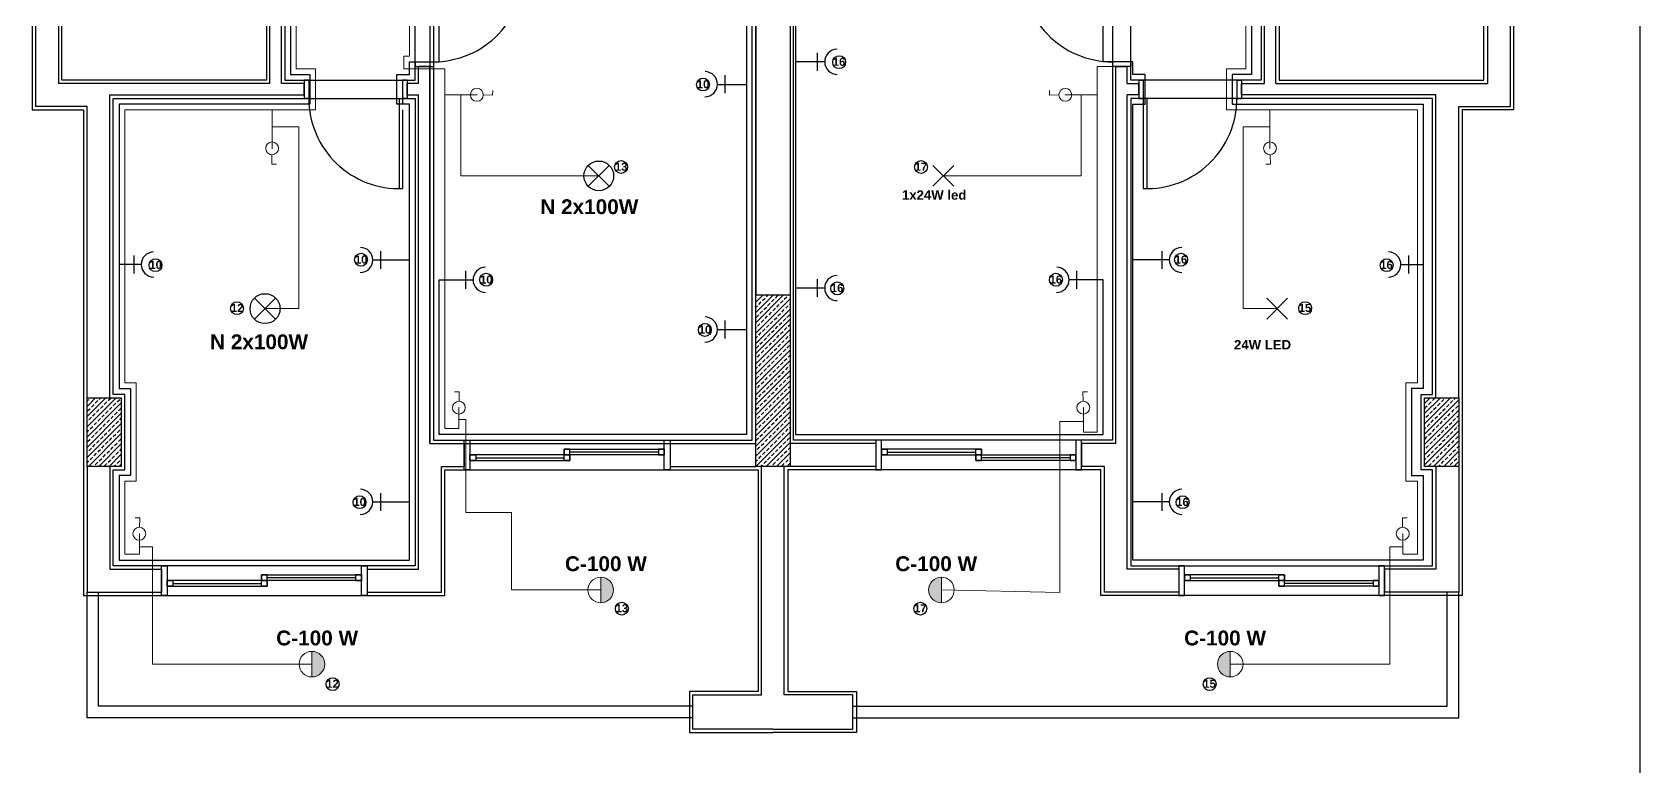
# Model space of a CAD drawing. Header units: millimetres. Extents: x 8112 to 17957, y 1641 to 8364.
# Drawn here: x 9949 to 11355, y 3043 to 3686 of the extents above; entities that cross this region are included whole.
import ezdxf

# ---------------------------------------------------------------- set-up
doc = ezdxf.new("R2010")
doc.units = ezdxf.units.MM
for name, color, linetype in [('Bölme', 7, 'Continuous'), ('ELEKTRİK1', 10, 'Continuous'), ('MİMARİ', 251, 'Continuous')]:
    doc.layers.add(name, color=color, linetype=linetype)
doc.layers.add('priz', color=4, linetype='Continuous', lineweight=25)
doc.layers.add('ışık', color=90, linetype='Continuous', lineweight=20)
doc.styles.get("Standard").update_dxf_attribs({"font": 'arial.ttf'})

# ---------------------------------------------------------------- blocks, each defined once
blk = doc.blocks.new('SK18020')
at = {"layer": 'MİMARİ'}
for p, q in [((0, 20), (0, 0)), ((180, 20), (180, 0))]:
    blk.add_line(p, q, dxfattribs=at)
at = {"layer": 'MİMARİ', "ltscale": 0.1}
for p, q in [((10, 7.5), (87.5, 7.5)), ((170, 12.5), (92.5, 12.5))]:
    blk.add_line(p, q, dxfattribs=at)
for points in [[(5, -3), (0, -3), (0, 23), (5, 23)], [(175, 15), (175, 10), (87.5, 10), (87.5, 15)], [(87.5, 15), (87.5, 10), (92.5, 10), (92.5, 15)], [(170, 15), (170, 10), (175, 10), (175, 15)], [(180, -3), (175, -3), (175, 23), (180, 23)], [(5, 10), (5, 5), (92.5, 5), (92.5, 10)], [(10, 10), (10, 5), (5, 5), (5, 10)], [(92.5, 10), (92.5, 5), (87.5, 5), (87.5, 10)]]:
    blk.add_lwpolyline(points, close=True, dxfattribs=at)

msp = doc.modelspace()

# ---------------------------------------------------------------- hatches: boundary and pattern name
at = {"layer": 'ışık'}
for points in [[(10446.4, 3208.9, -1), (10446.4, 3186.4)], [(10744.4, 3208.9, 1), (10744.4, 3186.4)], [(10193.7, 3143.9, -1), (10193.7, 3121.4)], [(10997.1, 3143.9, 1), (10997.1, 3121.4)]]:
    msp.add_hatch(color=1, dxfattribs=at).paths.add_polyline_path(points)

# ---------------------------------------------------------------- linework, layer by layer
msp.add_line((11355.4, 4640.6), (11355.4, 2869.5))
at = {"layer": 'Bölme', "color": 11, "true_color": 0xf27172}
for centre in [(10655, 3659.5), (10535.8, 3639.9), (10464.2, 3567.8), (10726.6, 3567.8), (10236.7, 3486.6), (10954.1, 3486.6), (10056.9, 3481.8), (10346.2, 3469.1), (10844.6, 3469.1), (11133.9, 3481.8), (10653.3, 3461.5), (10128.2, 3444.2), (11062.6, 3444.2), (10537.5, 3425.2), (10235.4, 3274.4), (10955.4, 3274.4), (10464.8, 3181.3), (10726, 3181.3), (10211.8, 3115.2), (10979.1, 3115.2)]:
    msp.add_circle(centre, 5.63, dxfattribs=at)
at = {"layer": 'ELEKTRİK1'}
for centre, radius in [((10444.7, 3560), 13), ((10152.7, 3443.8), 13.1)]:
    msp.add_circle(centre, radius, dxfattribs=at)
at = {"layer": 'MİMARİ'}
for p, q in [((9949, 4003.8), (9949, 3617.8)), ((11245, 4003.8), (11245, 3617.8)), ((10154, 3967.8), (10154, 3643.8)), ((10170, 3967.8), (10170, 3643.8)), ((11024, 3967.8), (11024, 3643.8)), ((11040, 3967.8), (11040, 3643.8)), ((9952, 3840.8), (9952, 3620.8)), ((11242, 3840.8), (11242, 3620.8)), ((10157, 3640.8), (10157, 3770.8)), ((10167, 3640.8), (10167, 3770.8)), ((11027, 3640.8), (11027, 3770.8)), ((11037, 3640.8), (11037, 3770.8)), ((10284, 3643.8), (10284, 3763.8)), ((10910, 3643.8), (10910, 3763.8)), ((10297, 3750.8), (10297, 3325.8)), ((10300, 3747.8), (10300, 3328.8)), ((10579, 3328.8), (10579, 3747.8)), ((10582, 3325.8), (10582, 3750.8)), ((10615, 3328.8), (10615, 3747.8)), ((10894, 3747.8), (10894, 3328.8)), ((9972, 3730.8), (9972, 3640.8)), ((9975, 3643.8), (9975, 3727.8)), ((11219, 3643.8), (11219, 3727.8)), ((11222, 3730.8), (11222, 3640.8)), ((10582, 3700.8), (10582, 3455.8)), ((10612, 3700.8), (10612, 3455.8)), ((10284, 3659.8), (10300, 3659.8)), ((10284, 3659.8), (10284, 3655.8)), ((10300, 3659.8), (10300, 3655.8)), ((10910, 3659.8), (10894, 3659.8)), ((10894, 3659.8), (10894, 3655.8)), ((10910, 3659.8), (10910, 3655.8)), ((10154, 3643.8), (9975, 3643.8)), ((10170, 3643.8), (10284, 3643.8)), ((10187, 3643.8), (10187, 3627.8)), ((10191, 3643.8), (10187, 3643.8)), ((10191, 3643.8), (10191, 3627.8)), ((10273, 3643.8), (10273, 3627.8)), ((10277, 3643.8), (10273, 3643.8)), ((10277, 3643.8), (10277, 3627.8)), ((10284, 3655.8), (10300, 3655.8)), ((10287, 3640.8), (10287, 3655.8)), ((10297, 3655.8), (10287, 3655.8)), ((10297, 3325.8), (10297, 3655.8)), ((10910, 3655.8), (10894, 3655.8)), ((10897, 3325.8), (10897, 3655.8)), ((10897, 3655.8), (10907, 3655.8)), ((10907, 3640.8), (10907, 3655.8)), ((11024, 3643.8), (10910, 3643.8)), ((10917, 3643.8), (10917, 3627.8)), ((10917, 3643.8), (10921, 3643.8)), ((10921, 3643.8), (10921, 3627.8)), ((11003, 3643.8), (11003, 3627.8)), ((11003, 3643.8), (11007, 3643.8)), ((11007, 3643.8), (11007, 3627.8)), ((11040, 3643.8), (11219, 3643.8)), ((10157, 3640.8), (9972, 3640.8)), ((10017, 3365.8), (10017, 3630.8)), ((10017, 3630.8), (10187, 3630.8)), ((10187, 3640.8), (10167, 3640.8)), ((10187, 3630.8), (10187, 3640.8)), ((10287, 3640.8), (10277, 3640.8)), ((10277, 3630.8), (10277, 3640.8)), ((10277, 3630.8), (10287, 3630.8)), ((10287, 3215.8), (10287, 3630.8)), ((10907, 3640.8), (10917, 3640.8)), ((10907, 3215.8), (10907, 3630.8)), ((10917, 3630.8), (10907, 3630.8)), ((10917, 3630.8), (10917, 3640.8)), ((11007, 3640.8), (11027, 3640.8)), ((11007, 3630.8), (11007, 3640.8)), ((11177, 3630.8), (11007, 3630.8)), ((11037, 3640.8), (11222, 3640.8)), ((11177, 3365.8), (11177, 3630.8)), ((9949, 3617.8), (9994, 3617.8)), ((9997, 3620.8), (9952, 3620.8)), ((9994, 3617.8), (9994, 3192.8)), ((9997, 3365.8), (9997, 3620.8)), ((10020, 3627.8), (10284, 3627.8)), ((10020, 3368.8), (10020, 3627.8)), ((10191, 3627.8), (10187, 3627.8)), ((10270, 3627.8), (10273, 3627.8)), ((10270, 3627.8), (10270, 3548.8)), ((10277, 3627.8), (10273, 3627.8)), ((10273, 3627.8), (10273, 3622.8)), ((10273, 3617.8), (10273, 3548.9)), ((10284, 3627.8), (10284, 3218.8)), ((11174, 3627.8), (10910, 3627.8)), ((10910, 3627.8), (10910, 3218.8)), ((10917, 3627.8), (10921, 3627.8)), ((10924, 3627.8), (10921, 3627.8)), ((10921, 3627.8), (10921, 3548.9)), ((10924, 3627.8), (10924, 3548.8)), ((11003, 3627.8), (11007, 3627.8)), ((11174, 3368.8), (11174, 3627.8)), ((11197, 3365.8), (11197, 3620.8)), ((11197, 3620.8), (11242, 3620.8)), ((11245, 3617.8), (11200, 3617.8)), ((11200, 3617.8), (11200, 3192.8)), ((10579, 3338.8), (10579, 3458.8)), ((10582, 3305.8), (10582, 3455.8)), ((10582, 3455.8), (10612, 3455.8)), ((10612, 3455.8), (10612, 3305.8)), ((10615, 3338.8), (10615, 3458.8)), ((9997, 3305.8), (9997, 3365.8)), ((9997, 3365.8), (10027, 3365.8)), ((10030, 3368.8), (10020, 3368.8)), ((10027, 3365.8), (10027, 3305.8)), ((10030, 3302.8), (10030, 3368.8)), ((11164, 3302.8), (11164, 3368.8)), ((11164, 3368.8), (11174, 3368.8)), ((11167, 3305.8), (11167, 3365.8)), ((11167, 3365.8), (11197, 3365.8)), ((11197, 3365.8), (11197, 3305.8)), ((10297, 3325.8), (10327, 3325.8)), ((10297, 3325.8), (10582, 3325.8)), ((10300, 3328.8), (10579, 3328.8)), ((10507, 3325.8), (10582, 3325.8)), ((10687, 3325.8), (10612, 3325.8)), ((10894, 3328.8), (10615, 3328.8)), ((10897, 3325.8), (10867, 3325.8)), ((10027, 3305.8), (9997, 3305.8)), ((9997, 3305.8), (9997, 3195.8)), ((10017, 3305.8), (10017, 3215.8)), ((10307, 3195.8), (10307, 3305.8)), ((10307, 3305.8), (10327, 3305.8)), ((10507, 3305.8), (10582, 3305.8)), ((10612, 3305.8), (10582, 3305.8)), ((10587, 3105.8), (10587, 3305.8)), ((10607, 3105.8), (10607, 3305.8)), ((10687, 3305.8), (10612, 3305.8)), ((10887, 3305.8), (10867, 3305.8)), ((10887, 3195.8), (10887, 3305.8)), ((11197, 3305.8), (11167, 3305.8)), ((11177, 3305.8), (11177, 3215.8)), ((11197, 3305.8), (11197, 3195.8)), ((10020, 3218.8), (10020, 3302.8)), ((10020, 3302.8), (10030, 3302.8)), ((10310, 3192.8), (10310, 3302.8)), ((10310, 3302.8), (10584, 3302.8)), ((10584, 3302.8), (10584, 3108.8)), ((10884, 3302.8), (10610, 3302.8)), ((10610, 3302.8), (10610, 3108.8)), ((10884, 3192.8), (10884, 3302.8)), ((11174, 3302.8), (11164, 3302.8)), ((11174, 3218.8), (11174, 3302.8)), ((10017, 3215.8), (10062, 3215.8)), ((10284, 3218.8), (10020, 3218.8)), ((10242, 3215.8), (10287, 3215.8)), ((10952, 3215.8), (10907, 3215.8)), ((10910, 3218.8), (11174, 3218.8)), ((11177, 3215.8), (11132, 3215.8)), ((9994, 3192.8), (10310, 3192.8)), ((9997, 3195.8), (10062, 3195.8)), ((9997, 3085.8), (9997, 3195.8)), ((10007, 3095.8), (10007, 3195.8)), ((10242, 3195.8), (10307, 3195.8)), ((11200, 3192.8), (10884, 3192.8)), ((10952, 3195.8), (10887, 3195.8)), ((11197, 3195.8), (11132, 3195.8)), ((11187, 3095.8), (11187, 3195.8)), ((11197, 3085.8), (11197, 3195.8)), ((10584, 3108.8), (10524, 3108.8)), ((10524, 3108.8), (10524, 3072.8)), ((10610, 3108.8), (10670, 3108.8)), ((10670, 3108.8), (10670, 3072.8)), ((10527, 3095.8), (10007, 3095.8)), ((10527, 3075.8), (10527, 3105.8)), ((10527, 3105.8), (10587, 3105.8)), ((10667, 3105.8), (10607, 3105.8)), ((10667, 3075.8), (10667, 3105.8)), ((10667, 3095.8), (11187, 3095.8)), ((10527, 3085.8), (9997, 3085.8)), ((10667, 3085.8), (11197, 3085.8)), ((10524, 3072.8), (10597, 3072.8)), ((10597, 3075.8), (10527, 3075.8)), ((10597, 3075.8), (10667, 3075.8)), ((10670, 3072.8), (10597, 3072.8))]:
    msp.add_line(p, q, dxfattribs=at)
at = {"layer": 'MİMARİ', "linetype": 'Continuous'}
for p, q in [((10582, 3449.4), (10588.4, 3455.8)), ((10582, 3440.4), (10597.4, 3455.8)), ((10582, 3431.4), (10606.4, 3455.8)), ((10582, 3453.9), (10582.3, 3454.2)), ((10582, 3422.4), (10612, 3452.4)), ((10582, 3444.9), (10583.5, 3446.3)), ((10583.5, 3455.3), (10584, 3455.8)), ((10584.6, 3447.5), (10586.8, 3449.7)), ((10588, 3450.8), (10590.2, 3453.1)), ((10591.3, 3454.2), (10592.9, 3455.8)), ((10592.4, 3446.3), (10594.7, 3448.6)), ((10595.8, 3449.7), (10598.1, 3452)), ((10599.2, 3453.1), (10601.4, 3455.3)), ((10600.3, 3445.2), (10602.5, 3447.5)), ((10603.7, 3448.6), (10605.9, 3450.8)), ((10607, 3452), (10609.3, 3454.2)), ((10608.2, 3444.1), (10610.4, 3446.3)), ((10610.4, 3455.3), (10610.9, 3455.8)), ((10611.5, 3447.5), (10612, 3447.9)), ((10582, 3413.4), (10612, 3443.4)), ((10582, 3404.5), (10612, 3434.5)), ((10582.3, 3436.2), (10584.6, 3438.5)), ((10585.7, 3439.6), (10588, 3441.9)), ((10586.8, 3431.8), (10589.1, 3434)), ((10589.1, 3443), (10591.3, 3445.2)), ((10590.2, 3435.1), (10592.4, 3437.4)), ((10593.6, 3438.5), (10595.8, 3440.7)), ((10594.7, 3430.6), (10596.9, 3432.9)), ((10596.9, 3441.9), (10599.2, 3444.1)), ((10598.1, 3434), (10600.3, 3436.2)), ((10601.4, 3437.4), (10603.7, 3439.6)), ((10602.5, 3429.5), (10604.8, 3431.8)), ((10604.8, 3440.7), (10607, 3443)), ((10605.9, 3432.9), (10608.2, 3435.1)), ((10609.3, 3436.2), (10611.5, 3438.5)), ((10582, 3426.9), (10582.3, 3427.3)), ((10582, 3395.5), (10612, 3425.5)), ((10582, 3417.9), (10583.5, 3419.4)), ((10583.5, 3428.4), (10585.7, 3430.6)), ((10584.6, 3420.5), (10586.8, 3422.8)), ((10588, 3423.9), (10590.2, 3426.1)), ((10589.1, 3416), (10591.3, 3418.3)), ((10591.3, 3427.3), (10593.6, 3429.5)), ((10592.4, 3419.4), (10594.7, 3421.7)), ((10595.8, 3422.8), (10598.1, 3425)), ((10599.2, 3426.1), (10601.4, 3428.4)), ((10600.3, 3418.3), (10602.5, 3420.5)), ((10603.7, 3421.7), (10605.9, 3423.9)), ((10607, 3425), (10609.3, 3427.3)), ((10608.2, 3417.2), (10610.4, 3419.4)), ((10610.4, 3428.4), (10612, 3430)), ((10611.5, 3420.5), (10612, 3421)), ((10582, 3386.5), (10612, 3416.5)), ((10582, 3377.5), (10612, 3407.5)), ((10582.3, 3409.3), (10584.6, 3411.6)), ((10583.5, 3401.4), (10585.7, 3403.7)), ((10585.7, 3412.7), (10588, 3414.9)), ((10586.8, 3404.8), (10589.1, 3407.1)), ((10590.2, 3408.2), (10592.4, 3410.4)), ((10593.6, 3411.6), (10595.8, 3413.8)), ((10594.7, 3403.7), (10596.9, 3405.9)), ((10596.9, 3414.9), (10599.2, 3417.2)), ((10598.1, 3407.1), (10600.3, 3409.3)), ((10601.4, 3410.4), (10603.7, 3412.7)), ((10602.5, 3402.6), (10604.8, 3404.8)), ((10604.8, 3413.8), (10607, 3416)), ((10605.9, 3405.9), (10608.2, 3408.2)), ((10609.3, 3409.3), (10611.5, 3411.6)), ((10582, 3400), (10582.3, 3400.3)), ((10582, 3368.5), (10612, 3398.5)), ((10582, 3391), (10583.5, 3392.5)), ((10582, 3359.6), (10612, 3389.6)), ((10584.6, 3393.6), (10586.8, 3395.8)), ((10588, 3397), (10590.2, 3399.2)), ((10589.1, 3389.1), (10591.3, 3391.3)), ((10591.3, 3400.3), (10593.6, 3402.6)), ((10592.4, 3392.5), (10594.7, 3394.7)), ((10595.8, 3395.8), (10598.1, 3398.1)), ((10596.9, 3388), (10599.2, 3390.2)), ((10599.2, 3399.2), (10601.4, 3401.4)), ((10600.3, 3391.3), (10602.5, 3393.6)), ((10603.7, 3394.7), (10605.9, 3397)), ((10607, 3398.1), (10609.3, 3400.3)), ((10608.2, 3390.2), (10610.4, 3392.5)), ((10610.4, 3401.4), (10612, 3403)), ((10611.5, 3393.6), (10612, 3394.1)), ((10582, 3350.6), (10612, 3380.6)), ((10582.3, 3382.4), (10584.6, 3384.6)), ((10583.5, 3374.5), (10585.7, 3376.8)), ((10585.7, 3385.7), (10588, 3388)), ((10586.8, 3377.9), (10589.1, 3380.1)), ((10590.2, 3381.2), (10592.4, 3383.5)), ((10591.3, 3373.4), (10593.6, 3375.6)), ((10593.6, 3384.6), (10595.8, 3386.9)), ((10594.7, 3376.8), (10596.9, 3379)), ((10598.1, 3380.1), (10600.3, 3382.4)), ((10601.4, 3383.5), (10603.7, 3385.7)), ((10602.5, 3375.6), (10604.8, 3377.9)), ((10604.8, 3386.9), (10607, 3389.1)), ((10605.9, 3379), (10608.2, 3381.2)), ((10609.3, 3382.4), (10611.5, 3384.6)), ((10610.4, 3374.5), (10612, 3376.1)), ((9997, 3358.3), (10004.5, 3365.8)), ((9997, 3349.3), (10013.5, 3365.8)), ((9997, 3340.3), (10022.5, 3365.8)), ((9997, 3362.8), (9998.6, 3364.4)), ((9999.7, 3365.5), (10000, 3365.8)), ((10004.2, 3361), (10006.5, 3363.3)), ((10007.6, 3364.4), (10009, 3365.8)), ((10012.1, 3359.9), (10014.3, 3362.2)), ((10015.5, 3363.3), (10017.7, 3365.5)), ((10023.3, 3362.2), (10025.6, 3364.4)), ((10026.7, 3365.5), (10027, 3365.8)), ((10582, 3373), (10582.3, 3373.4)), ((10582, 3341.6), (10612, 3371.6)), ((10582, 3364.1), (10583.5, 3365.5)), ((10582, 3332.6), (10612, 3362.6)), ((10584.6, 3366.7), (10586.8, 3368.9)), ((10588, 3370), (10590.2, 3372.3)), ((10589.1, 3362.2), (10591.3, 3364.4)), ((10592.4, 3365.5), (10594.7, 3367.8)), ((10595.8, 3368.9), (10598.1, 3371.1)), ((10596.9, 3361), (10599.2, 3363.3)), ((10599.2, 3372.3), (10601.4, 3374.5)), ((10600.3, 3364.4), (10602.5, 3366.7)), ((10603.7, 3367.8), (10605.9, 3370)), ((10604.8, 3359.9), (10607, 3362.2)), ((10607, 3371.1), (10609.3, 3373.4)), ((10608.2, 3363.3), (10610.4, 3365.5)), ((10611.5, 3366.7), (10612, 3367.1)), ((11167, 3360.8), (11172, 3365.8)), ((11167, 3351.9), (11180.9, 3365.8)), ((11167, 3342.9), (11189.9, 3365.8)), ((11167, 3365.3), (11167.5, 3365.8)), ((11167, 3333.9), (11197, 3363.9)), ((11170.5, 3359.9), (11172.8, 3362.2)), ((11173.9, 3363.3), (11176.2, 3365.5)), ((11181.8, 3362.2), (11184, 3364.4)), ((11185.1, 3365.5), (11185.4, 3365.8)), ((11189.6, 3361), (11191.9, 3363.3)), ((11193, 3364.4), (11194.4, 3365.8)), ((9997, 3331.3), (10027, 3361.3)), ((9997, 3322.4), (10027, 3352.4)), ((9997.5, 3354.3), (9999.7, 3356.5)), ((9998.6, 3346.4), (10000.9, 3348.7)), ((10000.9, 3357.7), (10003.1, 3359.9)), ((10002, 3349.8), (10004.2, 3352.1)), ((10005.4, 3353.2), (10007.6, 3355.4)), ((10006.5, 3345.3), (10008.7, 3347.6)), ((10008.7, 3356.5), (10011, 3358.8)), ((10009.9, 3348.7), (10012.1, 3350.9)), ((10013.2, 3352.1), (10015.5, 3354.3)), ((10016.6, 3355.4), (10018.8, 3357.7)), ((10017.7, 3347.6), (10020, 3349.8)), ((10020, 3358.8), (10022.2, 3361)), ((10021.1, 3350.9), (10023.3, 3353.2)), ((10024.4, 3354.3), (10026.7, 3356.5)), ((10025.6, 3346.4), (10027, 3347.9)), ((10582, 3323.6), (10612, 3353.6)), ((10582.3, 3355.4), (10584.6, 3357.7)), ((10583.5, 3347.6), (10585.7, 3349.8)), ((10585.7, 3358.8), (10588, 3361)), ((10586.8, 3350.9), (10589.1, 3353.2)), ((10590.2, 3354.3), (10592.4, 3356.5)), ((10591.3, 3346.4), (10593.6, 3348.7)), ((10593.6, 3357.7), (10595.8, 3359.9)), ((10594.7, 3349.8), (10596.9, 3352.1)), ((10598.1, 3353.2), (10600.3, 3355.4)), ((10599.2, 3345.3), (10601.4, 3347.6)), ((10601.4, 3356.5), (10603.7, 3358.8)), ((10602.5, 3348.7), (10604.8, 3350.9)), ((10605.9, 3352.1), (10608.2, 3354.3)), ((10609.3, 3355.4), (10611.5, 3357.7)), ((10610.4, 3347.6), (10612, 3349.1)), ((11167, 3324.9), (11197, 3354.9)), ((11167, 3347.4), (11167.2, 3347.6)), ((11167.2, 3356.5), (11169.4, 3358.8)), ((11168.3, 3348.7), (11170.5, 3350.9)), ((11171.7, 3352.1), (11173.9, 3354.3)), ((11175, 3355.4), (11177.3, 3357.7)), ((11176.2, 3347.6), (11178.4, 3349.8)), ((11178.4, 3358.8), (11180.7, 3361)), ((11179.5, 3350.9), (11181.8, 3353.2)), ((11182.9, 3354.3), (11185.1, 3356.5)), ((11184, 3346.4), (11186.3, 3348.7)), ((11186.3, 3357.7), (11188.5, 3359.9)), ((11187.4, 3349.8), (11189.6, 3352.1)), ((11190.8, 3353.2), (11193, 3355.4)), ((11191.9, 3345.3), (11194.1, 3347.6)), ((11194.1, 3356.5), (11196.4, 3358.8)), ((11195.2, 3348.7), (11197, 3350.4)), ((9997, 3344.8), (9997.5, 3345.3)), ((9997, 3313.4), (10027, 3343.4)), ((9997, 3335.8), (9998.6, 3337.5)), ((9998.4, 3305.8), (10027, 3334.4)), ((9999.7, 3338.6), (10002, 3340.8)), ((10003.1, 3342), (10005.4, 3344.2)), ((10004.2, 3334.1), (10006.5, 3336.3)), ((10007.6, 3337.5), (10009.9, 3339.7)), ((10011, 3340.8), (10013.2, 3343.1)), ((10012.1, 3333), (10014.3, 3335.2)), ((10014.3, 3344.2), (10016.6, 3346.4)), ((10015.5, 3336.3), (10017.7, 3338.6)), ((10018.8, 3339.7), (10021.1, 3342)), ((10020, 3331.9), (10022.2, 3334.1)), ((10022.2, 3343.1), (10024.4, 3345.3)), ((10023.3, 3335.2), (10025.6, 3337.5)), ((10026.7, 3338.6), (10027, 3338.9)), ((10582, 3346.1), (10582.3, 3346.4)), ((10582, 3314.7), (10612, 3344.7)), ((10582, 3337.1), (10583.5, 3338.6)), ((10582.1, 3305.8), (10612, 3335.7)), ((10584.6, 3339.7), (10586.8, 3342)), ((10585.7, 3331.9), (10588, 3334.1)), ((10588, 3343.1), (10590.2, 3345.3)), ((10589.1, 3335.2), (10591.3, 3337.5)), ((10592.4, 3338.6), (10594.7, 3340.8)), ((10595.8, 3342), (10598.1, 3344.2)), ((10596.9, 3334.1), (10599.2, 3336.3)), ((10600.3, 3337.5), (10602.5, 3339.7)), ((10603.7, 3340.8), (10605.9, 3343.1)), ((10604.8, 3333), (10607, 3335.2)), ((10607, 3344.2), (10609.3, 3346.4)), ((10608.2, 3336.3), (10610.4, 3338.6)), ((10611.5, 3339.7), (10612, 3340.2)), ((11167, 3315.9), (11197, 3345.9)), ((11167, 3338.4), (11168.3, 3339.7)), ((11167, 3307), (11197, 3337)), ((11169.4, 3340.8), (11171.7, 3343.1)), ((11170.5, 3333), (11172.8, 3335.2)), ((11172.8, 3344.2), (11175, 3346.4)), ((11173.9, 3336.3), (11176.2, 3338.6)), ((11177.3, 3339.7), (11179.5, 3342)), ((11178.4, 3331.9), (11180.7, 3334.1)), ((11180.7, 3343.1), (11182.9, 3345.3)), ((11181.8, 3335.2), (11184, 3337.5)), ((11185.1, 3338.6), (11187.4, 3340.8)), ((11188.5, 3342), (11190.8, 3344.2)), ((11189.6, 3334.1), (11191.9, 3336.3)), ((11193, 3337.5), (11195.2, 3339.7)), ((11196.4, 3340.8), (11197, 3341.5)), ((9997.5, 3327.4), (9999.7, 3329.6)), ((9998.6, 3319.5), (10000.9, 3321.7)), ((10000.9, 3330.7), (10003.1, 3333)), ((10002, 3322.9), (10004.2, 3325.1)), ((10005.4, 3326.2), (10007.6, 3328.5)), ((10006.5, 3318.4), (10008.7, 3320.6)), ((10007.4, 3305.8), (10027, 3325.4)), ((10008.7, 3329.6), (10011, 3331.9)), ((10009.9, 3321.7), (10012.1, 3324)), ((10013.2, 3325.1), (10015.5, 3327.4)), ((10014.3, 3317.3), (10016.6, 3319.5)), ((10016.6, 3328.5), (10018.8, 3330.7)), ((10017.7, 3320.6), (10020, 3322.9)), ((10021.1, 3324), (10023.3, 3326.2)), ((10024.4, 3327.4), (10026.7, 3329.6)), ((10025.6, 3319.5), (10027, 3320.9)), ((10582, 3319.1), (10582.3, 3319.5)), ((10582.3, 3328.5), (10584.6, 3330.7)), ((10583.5, 3320.6), (10585.7, 3322.9)), ((10586.8, 3324), (10589.1, 3326.2)), ((10590.2, 3327.4), (10592.4, 3329.6)), ((10591.1, 3305.8), (10612, 3326.7)), ((10591.3, 3319.5), (10593.6, 3321.7)), ((10593.6, 3330.7), (10595.8, 3333)), ((10594.7, 3322.9), (10596.9, 3325.1)), ((10598.1, 3326.2), (10600.3, 3328.5)), ((10599.2, 3318.4), (10601.4, 3320.6)), ((10601.4, 3329.6), (10603.7, 3331.9)), ((10602.5, 3321.7), (10604.8, 3324)), ((10605.9, 3325.1), (10608.2, 3327.4)), ((10607, 3317.3), (10609.3, 3319.5)), ((10609.3, 3328.5), (10611.5, 3330.7)), ((10610.4, 3320.6), (10612, 3322.2)), ((11167, 3320.4), (11167.2, 3320.6)), ((11167.2, 3329.6), (11169.4, 3331.9)), ((11168.3, 3321.7), (11170.5, 3324)), ((11171.7, 3325.1), (11173.9, 3327.4)), ((11172.8, 3317.3), (11175, 3319.5)), ((11174.8, 3305.8), (11197, 3328)), ((11175, 3328.5), (11177.3, 3330.7)), ((11176.2, 3320.6), (11178.4, 3322.9)), ((11179.5, 3324), (11181.8, 3326.2)), ((11182.9, 3327.4), (11185.1, 3329.6)), ((11184, 3319.5), (11186.3, 3321.7)), ((11186.3, 3330.7), (11188.5, 3333)), ((11187.4, 3322.9), (11189.6, 3325.1)), ((11190.8, 3326.2), (11193, 3328.5)), ((11191.9, 3318.4), (11194.1, 3320.6)), ((11194.1, 3329.6), (11196.4, 3331.9)), ((11195.2, 3321.7), (11197, 3323.5)), ((9997, 3317.9), (9997.5, 3318.4)), ((9997, 3308.9), (9998.6, 3310.5)), ((9999.7, 3311.6), (10002, 3313.9)), ((10002.9, 3305.8), (10003.1, 3306)), ((10003.1, 3315), (10005.4, 3317.3)), ((10004.2, 3307.2), (10006.5, 3309.4)), ((10007.6, 3310.5), (10009.9, 3312.8)), ((10011, 3313.9), (10013.2, 3316.1)), ((10012.1, 3306), (10014.3, 3308.3)), ((10015.5, 3309.4), (10017.7, 3311.6)), ((10016.4, 3305.8), (10027, 3316.4)), ((10018.8, 3312.8), (10021.1, 3315)), ((10020.9, 3305.8), (10022.2, 3307.2)), ((10022.2, 3316.1), (10024.4, 3318.4)), ((10023.3, 3308.3), (10025.6, 3310.5)), ((10025.3, 3305.8), (10027, 3307.5)), ((10026.7, 3311.6), (10027, 3311.9)), ((10582, 3310.2), (10583.5, 3311.6)), ((10584.6, 3312.8), (10586.8, 3315)), ((10586.6, 3305.8), (10588, 3307.2)), ((10588, 3316.1), (10590.2, 3318.4)), ((10589.1, 3308.3), (10591.3, 3310.5)), ((10592.4, 3311.6), (10594.7, 3313.9)), ((10595.6, 3305.8), (10595.8, 3306)), ((10595.8, 3315), (10598.1, 3317.3)), ((10596.9, 3307.2), (10599.2, 3309.4)), ((10600.1, 3305.8), (10612, 3317.7)), ((10600.3, 3310.5), (10602.5, 3312.8)), ((10603.7, 3313.9), (10605.9, 3316.1)), ((10604.8, 3306), (10607, 3308.3)), ((10608.2, 3309.4), (10610.4, 3311.6)), ((10609.1, 3305.8), (10612, 3308.7)), ((10611.5, 3312.8), (10612, 3313.2)), ((11167, 3311.5), (11168.3, 3312.8)), ((11169.4, 3313.9), (11171.7, 3316.1)), ((11170.5, 3306), (11172.8, 3308.3)), ((11173.9, 3309.4), (11176.2, 3311.6)), ((11177.3, 3312.8), (11179.5, 3315)), ((11179.3, 3305.8), (11180.7, 3307.2)), ((11180.7, 3316.1), (11182.9, 3318.4)), ((11181.8, 3308.3), (11184, 3310.5)), ((11183.8, 3305.8), (11197, 3319)), ((11185.1, 3311.6), (11187.4, 3313.9)), ((11188.3, 3305.8), (11188.5, 3306)), ((11188.5, 3315), (11190.8, 3317.3)), ((11189.6, 3307.2), (11191.9, 3309.4)), ((11192.8, 3305.8), (11197, 3310)), ((11193, 3310.5), (11195.2, 3312.8)), ((11196.4, 3313.9), (11197, 3314.5))]:
    msp.add_line(p, q, dxfattribs=at)
at = {"layer": 'MİMARİ'}
for centre, start, end in [((10300, 3738.8), 270, 2.1763), ((10894, 3738.8), 177.8237, 270), ((10270, 3627.8), 180, 272.1763), ((10924, 3627.8), 267.8237, 0)]:
    msp.add_arc(centre, 79, start, end, dxfattribs=at)
at = {"layer": 'priz'}
for p, q in [((10642.4, 3659.7), (10616.8, 3659.7)), ((10635.8, 3667.6), (10635.8, 3652)), ((10555, 3648), (10555, 3632.4)), ((10548.4, 3640.1), (10574, 3640.1)), ((10037.8, 3490.2), (10037.8, 3474.7)), ((10253.6, 3494.2), (10253.6, 3478.6)), ((10937.3, 3494.2), (10937.3, 3478.6)), ((11153, 3490.2), (11153, 3474.7)), ((10044.5, 3482.4), (10025, 3482.4)), ((10246.9, 3486.4), (10279, 3486.4)), ((10328.1, 3476.8), (10328.1, 3461.2)), ((10862.7, 3476.8), (10862.7, 3461.2)), ((10943.9, 3486.4), (10911.8, 3486.4)), ((11146.3, 3482.4), (11165.8, 3482.4)), ((10642.4, 3461.7), (10616.8, 3461.7)), ((10635.8, 3469.6), (10635.8, 3454)), ((10555, 3433.3), (10555, 3417.7)), ((10548.4, 3425.5), (10574, 3425.5)), ((10253.6, 3282.4), (10253.6, 3266.9)), ((10937.3, 3282.4), (10937.3, 3266.9)), ((10246.9, 3274.6), (10279, 3274.6)), ((10943.9, 3274.6), (10911.8, 3274.6))]:
    msp.add_line(p, q, dxfattribs=at)
for points in [[(10175, 3851.7), (10175, 3648.8), (10187, 3648.8), (10192, 3648.8), (10192, 3627.8), (10192, 3622.8), (10025, 3622.8), (10025, 3373.8), (10035, 3373.8), (10035, 3302.8), (10035, 3297.8), (10025, 3297.8), (10025, 3223.8), (10279, 3223.8), (10279, 3622.8), (10273, 3622.8), (10268, 3622.8), (10268, 3643.8), (10268, 3648.8), (10279, 3648.8), (10279, 3659.8), (10300, 3659.8), (10305, 3659.8), (10305, 3741.8)], [(11015.8, 3851.7), (11015.8, 3648.8), (11003.8, 3648.8), (10998.8, 3648.8), (10998.8, 3627.8), (10998.8, 3622.8), (11165.8, 3622.8), (11165.8, 3373.8), (11155.8, 3373.8), (11155.8, 3302.8), (11155.8, 3297.8), (11165.8, 3297.8), (11165.8, 3223.8), (10911.8, 3223.8), (10911.8, 3622.8), (10917.8, 3622.8), (10922.8, 3622.8), (10922.8, 3643.8), (10922.8, 3648.8), (10911.8, 3648.8), (10911.8, 3659.8), (10890.8, 3659.8), (10885.8, 3659.8), (10885.8, 3741.8)], [(10574, 3742.8), (10574, 3333.8), (10305, 3333.8), (10305, 3469), (10334.8, 3469)], [(10616.8, 3742.8), (10616.8, 3333.8), (10885.8, 3333.8), (10885.8, 3469), (10856.1, 3469)]]:
    msp.add_lwpolyline(points, dxfattribs=at)
for centre, start, end in [((10653.3, 3659.8), 90.7959, 270), ((10537.5, 3640.2), 270, 89.2041), ((10055.4, 3482.4), 90.7959, 270), ((10236, 3486.4), 270, 89.2041), ((10954.8, 3486.4), 90.7959, 270), ((11135.4, 3482.4), 270, 89.2041), ((10345.7, 3469), 90.7959, 270), ((10845.1, 3469), 270, 89.2041), ((10653.3, 3461.8), 90.7959, 270), ((10537.5, 3425.5), 270, 89.2041), ((10236, 3274.7), 270, 89.2041), ((10954.8, 3274.7), 90.7959, 270)]:
    msp.add_arc(centre, 11, start, end, dxfattribs=at)
at = {"layer": 'ışık', "color": 3}
for p, q in [((10910, 3754.7), (10910, 3655.8)), ((10910, 3655.8), (10880.8, 3655.8)), ((10880.8, 3630.8), (10880.8, 3655.8)), ((10880.8, 3630.8), (10880.8, 3335.6)), ((10868.7, 3335.6), (10868.7, 3357.1)), ((10868.5, 3345.1), (10848, 3345.1)), ((10848, 3345.1), (10848, 3195.4)), ((10880.8, 3335.6), (10868.7, 3335.6)), ((10848, 3195.4), (10744.4, 3197.6))]:
    msp.add_line(p, q, dxfattribs=at)
at = {"layer": 'ışık'}
for p, q in [((10338, 3630.8), (10310, 3630.8)), ((10324, 3630.8), (10324, 3560)), ((10852.8, 3630.8), (10880.8, 3630.8)), ((10866.8, 3630.8), (10866.8, 3560)), ((10159.1, 3583.9), (10159.1, 3617.8)), ((11031.7, 3583.9), (11031.7, 3617.8)), ((10159.1, 3603), (10182.3, 3603)), ((10182.3, 3603), (10182.3, 3443.8)), ((11031.7, 3603), (11008.5, 3603)), ((11008.5, 3603), (11008.5, 3443.8)), ((10324, 3560), (10444.7, 3560)), ((10866.8, 3560), (10746.1, 3560)), ((10182.3, 3443.8), (10152.7, 3443.8)), ((11008.5, 3443.8), (11038.1, 3443.8))]:
    msp.add_line(p, q, dxfattribs=at)
at = {"layer": 'ışık', "color": 1}
for p, q in [((10343.7, 3630.8), (10351.8, 3630.7)), ((10351.8, 3630.7), (10351.9, 3634.8)), ((10839, 3630.7), (10838.9, 3634.8)), ((10847.2, 3630.8), (10839, 3630.7)), ((10158.7, 3578.4), (10158.6, 3570.3)), ((11032.1, 3578.4), (11032.2, 3570.3)), ((10158.6, 3570.3), (10162.7, 3570.2)), ((10453.9, 3550.9), (10435.5, 3569.2)), ((10435.5, 3550.9), (10453.9, 3569.2)), ((10736.9, 3550.9), (10755.3, 3569.2)), ((10755.3, 3550.9), (10736.9, 3569.2)), ((11032.2, 3570.3), (11028.1, 3570.2)), ((10161.8, 3434.7), (10143.5, 3453)), ((10143.5, 3434.7), (10161.8, 3453)), ((11029, 3434.7), (11047.3, 3453)), ((11047.3, 3434.7), (11029, 3453)), ((10322.6, 3371), (10318.5, 3371.1)), ((10322.5, 3362.9), (10322.6, 3371)), ((10868.2, 3371), (10872.3, 3371.1)), ((10868.3, 3362.9), (10868.2, 3371)), ((10043.1, 3260.6), (10039, 3260.6)), ((10043, 3252.4), (10043.1, 3260.6)), ((11147.8, 3252.4), (11147.7, 3260.6)), ((11147.7, 3260.6), (11151.8, 3260.6)), ((10446.4, 3208.9), (10446.4, 3186.4)), ((10744.4, 3208.9), (10744.4, 3186.4)), ((10193.7, 3143.9), (10193.7, 3121.4)), ((10997.1, 3143.9), (10997.1, 3121.4))]:
    msp.add_line(p, q, dxfattribs=at)
at = {"layer": 'ışık'}
for points in [[(10192, 3917.4), (10202, 3917.4), (10202, 3902.4), (10180, 3902.4), (10180, 3653.8), (10192, 3653.8), (10197, 3653.8), (10197, 3622.8), (10197, 3617.8), (10030, 3617.8), (10030, 3378.8), (10035, 3378.8), (10040, 3378.8), (10040, 3292.8), (10030, 3292.8), (10030, 3228.8), (10042.8, 3228.8), (10042.8, 3246.6)], [(10998.8, 3917.4), (10988.8, 3917.4), (10988.8, 3902.4), (11010.8, 3902.4), (11010.8, 3653.8), (10998.8, 3653.8), (10993.8, 3653.8), (10993.8, 3622.8), (10993.8, 3617.8), (11160.8, 3617.8), (11160.8, 3378.8), (11155.8, 3378.8), (11150.8, 3378.8), (11150.8, 3292.8), (11160.8, 3292.8), (11160.8, 3228.8), (11148, 3228.8), (11148, 3246.6)], [(10322.3, 3357.1), (10322.3, 3338.8), (10310, 3338.8), (10310, 3653.8), (10305, 3653.8), (10300, 3653.8), (10279, 3653.8), (10274, 3653.8), (10274, 3659.8), (10274, 3664.8), (10279, 3664.8), (10279, 3754.3), (10262.8, 3754.3)], [(10322.3, 3346.9), (10328.4, 3346.9), (10328.4, 3265.3), (10368.4, 3265.3), (10368.4, 3197.6), (10446.4, 3197.6)], [(10042.8, 3235.5), (10054.2, 3235.5), (10054.2, 3132.7), (10193.7, 3132.7)], [(11148, 3235.5), (11136.6, 3235.5), (11136.6, 3132.7), (10997.1, 3132.7)]]:
    msp.add_lwpolyline(points, dxfattribs=at)
at = {"layer": 'ışık', "color": 1, "const_width": 0.409}
for points in [[(10338.3, 3630.9, 1), (10337.9, 3631.1, 1)], [(10852.5, 3630.9, -1), (10852.9, 3631.1, -1)], [(10158.8, 3583.8, 1), (10159.1, 3584.2, 1)], [(11032, 3583.8, -1), (11031.7, 3584.2, -1)], [(10322.4, 3357.5, 1), (10322.2, 3357.1, 1)], [(10868.4, 3357.5, -1), (10868.7, 3357.1, -1)], [(10042.9, 3247, 1), (10042.7, 3246.6, 1)], [(11147.9, 3247, -1), (11148.1, 3246.6, -1)]]:
    msp.add_lwpolyline(points, format="xyb", close=True, dxfattribs=at)
at = {"layer": 'ışık', "color": 1}
for centre in [(10338, 3630.9), (10852.8, 3630.9), (10158.9, 3584.1), (11031.9, 3584.1), (10322.3, 3357.2), (10868.5, 3357.2), (10042.8, 3246.8), (11148, 3246.8)]:
    msp.add_circle(centre, 5.63, dxfattribs=at)
for centre, start, end in [((10446.4, 3197.6), 90, 270), ((10446.4, 3197.6), 270, 90), ((10744.4, 3197.6), 90, 270), ((10744.4, 3197.6), 270, 90), ((10193.7, 3132.7), 90, 270), ((10193.7, 3132.7), 270, 90), ((10997.1, 3132.7), 90, 270), ((10997.1, 3132.7), 270, 90)]:
    msp.add_arc(centre, 11.2, start, end, dxfattribs=at)

# ---------------------------------------------------------------- block references
at = {"layer": 'MİMARİ'}
for p in [(10327, 3305.8), (10062, 3195.8)]:
    msp.add_blockref('SK18020', p, dxfattribs=at)
at = {"layer": 'MİMARİ', "xscale": -1}
for p in [(10867, 3305.8), (11132, 3195.8)]:
    msp.add_blockref('SK18020', p, dxfattribs=at)

# ---------------------------------------------------------------- texts
at = {"layer": 'Bölme', "color": 11, "true_color": 0xf27172, "char_height": 7, "attachment_point": 2}
for s, insert in [('{\\fArial|b1|i0|c162|p34;16}', (10654.9, 3663.3)), ('{\\fArial|b1|i0|c162|p34;10}', (10535.9, 3643.7)), ('{\\fArial|b1|i0|c162|p34;13}', (10464.3, 3571.5)), ('{\\fArial|b1|i0|c162|p34;17}', (10726.5, 3571.5)), ('{\\fArial|b1|i0|c162|p34;10}', (10236.8, 3490.3)), ('{\\fArial|b1|i0|c162|p34;16}', (10954, 3490.3)), ('{\\fArial|b1|i0|c162|p34;10}', (10057, 3485.6)), ('{\\fArial|b1|i0|c162|p34;16}', (11133.8, 3485.6)), ('{\\fArial|b1|i0|c162|p34;10}', (10346.3, 3472.8)), ('{\\fArial|b1|i0|c162|p34;16}', (10653.2, 3465.3)), ('{\\fArial|b1|i0|c162|p34;16}', (10844.5, 3472.8)), ('{\\fArial|b1|i0|c162|p34;12}', (10128.3, 3447.9)), ('{\\fArial|b1|i0|c162|p34;15}', (11062.5, 3447.9)), ('{\\fArial|b1|i0|c162|p34;10}', (10537.6, 3429)), ('{\\fArial|b1|i0|c162|p34;10}', (10235.5, 3278.1)), ('{\\fArial|b1|i0|c162|p34;16}', (10955.3, 3278.1)), ('{\\fArial|b1|i0|c162|p34;13}', (10464.9, 3185.1)), ('{\\fArial|b1|i0|c162|p34;17}', (10725.9, 3185.1)), ('{\\fArial|b1|i0|c162|p34;12}', (10211.8, 3119)), ('{\\fArial|b1|i0|c162|p34;15}', (10979, 3119))]:
    msp.add_mtext(s, dxfattribs=dict(at, insert=insert))
at = {"layer": 'ışık', "color": 1, "insert": (10709.9, 3539), "char_height": 8.25, "width": 56.097, "attachment_point": 7}
msp.add_mtext('{\\fArial|b1|i0|c162|p34;1x24W led}', dxfattribs=at)
at = {"layer": 'ışık', "color": 1, "char_height": 11}
for s, insert, attachment_point in [('{\\fArial|b1|i0|c162|p34;\\H1.182x;N 2x100W}', (10479.3, 3526.3), 9), ('{\\fArial|b1|i0|c162|p34;\\H1.182x;N 2x100W}', (10190.4, 3408.1), 9), ('{\\fArial|b1|i0|c162|p34;\\H0.75x;24W LED\\H1.576x; }', (11000.4, 3408.1), 7), ('{\\fArial|b1|i0|c162|p34;\\H1.182x;C-100 W}', (10415.1, 3213.9), 7), ('{\\fArial|b1|i0|c162|p34;\\H1.182x;C-100 W}', (10775.7, 3213.9), 9), ('{\\fArial|b1|i0|c162|p34;\\H1.182x;C-100 W}', (10162.5, 3148.9), 7), ('{\\fArial|b1|i0|c162|p34;\\H1.182x;C-100 W}', (11028.4, 3148.9), 9)]:
    msp.add_mtext(s, dxfattribs=dict(at, insert=insert, attachment_point=attachment_point))

doc.saveas('drawing.dxf')
